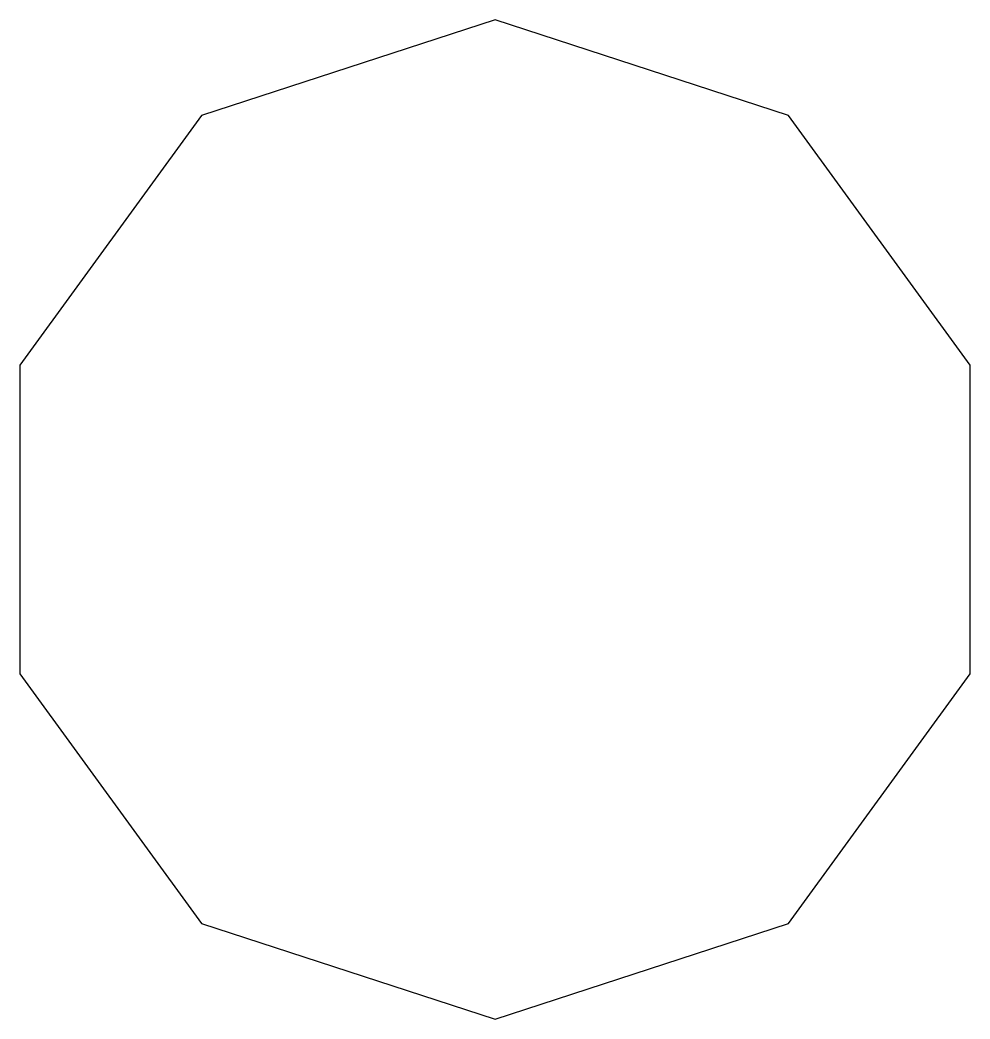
# Model space of a CAD drawing. Extents: x -1.66 to 1.66, y -1.75 to 1.75.
import ezdxf

# ---------------------------------------------------------------- set-up
doc = ezdxf.new("R2010")
doc.units = 0
doc.layers.add('MODELSKETCH_VISIBLE', color=7, linetype='CONTINUOUS')

msp = doc.modelspace()

# ---------------------------------------------------------------- linework, layer by layer
at = {"layer": 'MODELSKETCH_VISIBLE'}
for p, q in [((0, 1.75), (-1.0286, 1.4158)), ((1.0286, 1.4158), (0, 1.75)), ((-1.0286, 1.4158), (-1.6643, 0.5408)), ((1.6643, 0.5408), (1.0286, 1.4158)), ((-1.6643, 0.5408), (-1.6643, -0.5408)), ((1.6643, -0.5408), (1.6643, 0.5408)), ((-1.6643, -0.5408), (-1.0286, -1.4158)), ((1.0286, -1.4158), (1.6643, -0.5408)), ((-1.0286, -1.4158), (0, -1.75)), ((0, -1.75), (1.0286, -1.4158))]:
    msp.add_line(p, q, dxfattribs=at)

doc.saveas('drawing.dxf')
